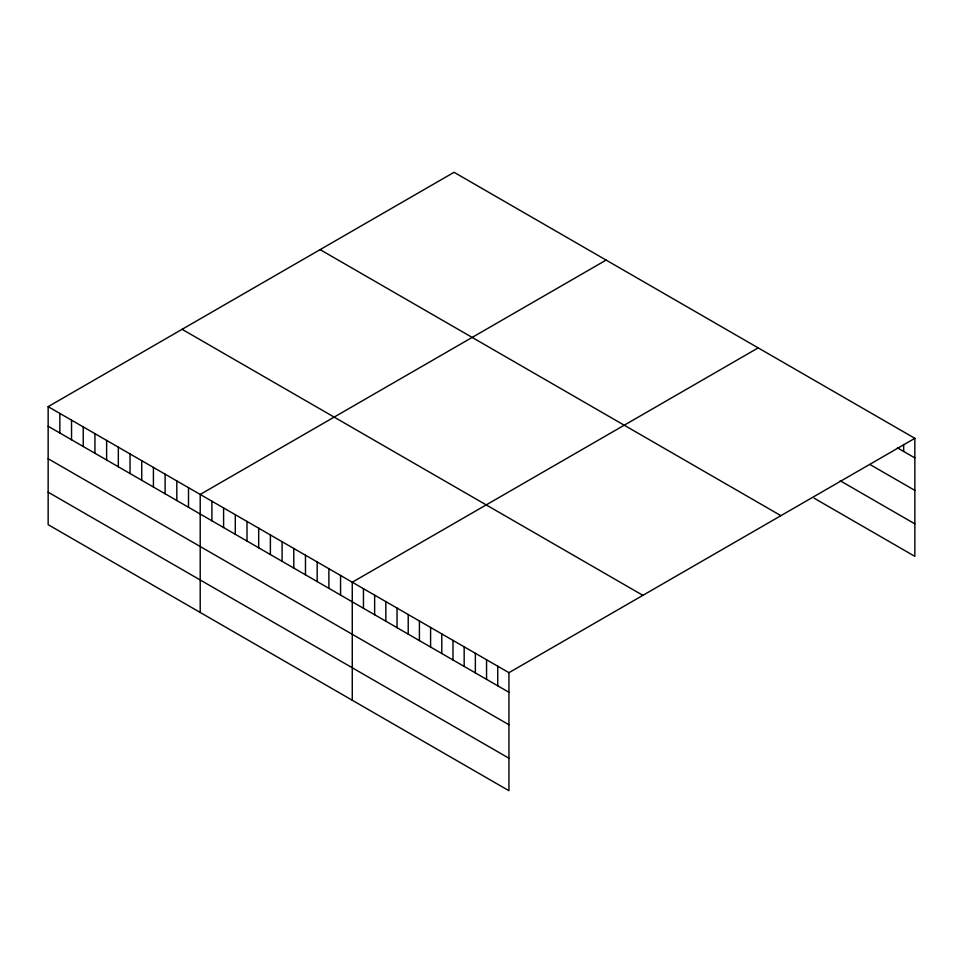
<?xml version="1.0" encoding="UTF-8"?>
<svg xmlns="http://www.w3.org/2000/svg" width="963" height="963" viewBox="0 0 963 963"><rect width="100%" height="100%" fill="white"/><g stroke="black" fill="none" stroke-linecap="round" stroke-linejoin="round"><path stroke-width="1.44" d="M48.15 406.651L508.933 672.68L508.933 790.707L48.15 524.666L48.15 406.651L454.067 172.293L914.85 438.334L914.85 556.349L814.132 498.196M606.124 260.082L200.208 494.44L200.208 612.456M758.182 347.884L352.265 582.23L352.265 700.257M508.933 672.68L914.85 438.334M897.444 447.867L914.85 457.919M870.083 464.563L914.85 490.396M840.242 480.79L914.85 523.86M320.113 249.634L780.897 515.662M182.103 329.322L642.887 595.351M48.15 426.248L508.933 692.277M48.15 458.725L508.933 724.754M48.15 492.189L508.933 758.218M903.655 444.461L903.655 451.454M497.739 666.227L497.739 685.812M486.556 659.763L486.556 679.348M475.361 653.299L475.361 672.896M464.166 646.835L464.166 666.432M452.983 640.383L452.983 659.968M441.788 633.919L441.788 653.504M430.593 627.455L430.593 647.052M419.411 621.003L419.411 640.588M408.216 614.538L408.216 634.123M397.033 608.074L397.033 627.671M385.838 601.61L385.838 621.207M374.643 595.158L374.643 614.743M363.46 588.694L363.46 608.279M340.565 575.477L340.565 595.074M328.877 568.724L328.877 588.321M317.176 561.971L317.176 581.568M305.476 555.218L305.476 574.815M293.787 548.465L293.787 568.062M282.087 541.712L282.087 561.309M270.386 534.959L270.386 554.556M258.686 528.206L258.686 547.803M246.997 521.452L246.997 541.05M235.297 514.699L235.297 534.296M223.597 507.946L223.597 527.543M211.908 501.193L211.908 520.79M188.507 487.687L188.507 507.284M176.819 480.934L176.819 500.531M165.118 474.181L165.118 493.778M153.418 467.428L153.418 487.025M141.73 460.675L141.73 480.272M130.029 453.922L130.029 473.519M118.329 447.169L118.329 466.766M106.628 440.416L106.628 460.013M94.94 433.663L94.94 453.26M83.239 426.91L83.239 446.507M71.539 420.157L71.539 439.754M59.85 413.404L59.85 433.001"/></g></svg>
